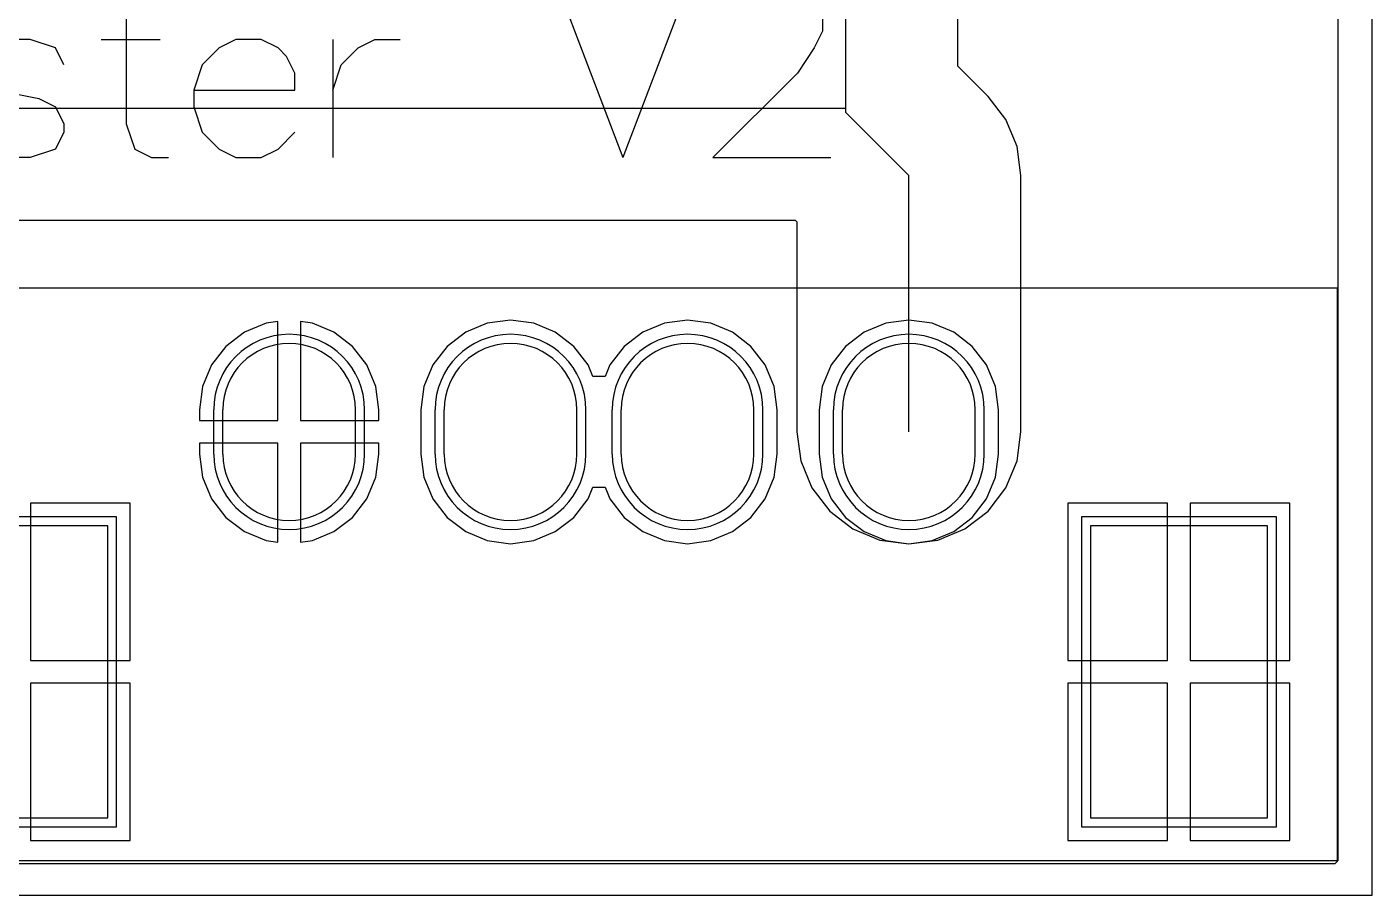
# Model space of a CAD drawing. Header units: millimetres. Extents: x 73 to 121, y 30 to 140.
# Drawn here: x 101.92 to 117.12, y 29.95 to 39.75 of the extents above; entities that cross this region are included whole.
import ezdxf

# ---------------------------------------------------------------- set-up
doc = ezdxf.new("R2010")
doc.units = ezdxf.units.MM
for name, color, linetype in [('BottomLayer', 5, 'Continuous'), ('BottomOverlay', 54, 'Continuous'), ('KeepOutLayer', 6, 'Continuous'), ('MultiLayer', 9, 'Continuous'), ('TopLayer', 1, 'Continuous'), ('TopOverlay', 2, 'Continuous'), ('TopSolder', 216, 'Continuous')]:
    doc.layers.add(name, color=color, linetype=linetype)

# ---------------------------------------------------------------- blocks, each defined once
blk = doc.blocks.new('USB_B_67')
at = {"layer": 'BottomLayer'}
for p, q in [((-7.871, 2.811), (-7.871, -0.489)), ((-5.871, 2.811), (-7.871, 2.811)), ((-5.871, -0.489), (-5.871, 2.811)), ((5.229, 2.811), (5.229, -0.489)), ((7.229, 2.811), (5.229, 2.811)), ((-7.871, -0.489), (-5.871, -0.489)), ((5.229, -0.489), (7.229, -0.489)), ((-4.571, -1.299), (-4.571, -1.799)), ((-3.071, -1.299), (-3.071, -1.799)), ((-2.071, -1.299), (-2.071, -1.799)), ((-0.571, -1.299), (-0.571, -1.799)), ((-0.071, -1.299), (-0.071, -1.799)), ((1.429, -1.299), (1.429, -1.799)), ((2.429, -1.299), (2.429, -1.799)), ((3.929, -1.299), (3.929, -1.799))]:
    blk.add_line(p, q, dxfattribs=at)
for centre, start, end in [((-3.821, -1.299), 0, 180), ((-1.321, -1.299), 0, 180), ((0.679, -1.299), 0, 180), ((3.179, -1.299), 0, 180), ((-3.821, -1.799), 180, 0), ((-1.321, -1.799), 180, 0), ((0.679, -1.799), 180, 0), ((3.179, -1.799), 180, 0)]:
    blk.add_arc(centre, 0.75, start, end, dxfattribs=at)
at = {"layer": 'BottomOverlay'}
for p, q in [((-8.636, 3.327), (-8.661, 3.302)), ((-8.661, 3.302), (-8.661, -3.175)), ((8.026, 3.327), (-8.636, 3.327)), ((8.026, -3.175), (-8.661, -3.175))]:
    blk.add_line(p, q, dxfattribs=at)
at = {"layer": 'MultiLayer'}
for p, q in [((-7.871, 2.811), (-7.871, -0.489)), ((-5.871, 2.811), (-7.871, 2.811)), ((-5.871, -0.489), (-5.871, 2.811)), ((5.229, 2.811), (5.229, -0.489)), ((7.229, 2.811), (5.229, 2.811)), ((-7.871, -0.489), (-5.871, -0.489)), ((5.229, -0.489), (7.229, -0.489)), ((-4.571, -1.299), (-4.571, -1.799)), ((-3.071, -1.299), (-3.071, -1.799)), ((-2.071, -1.299), (-2.071, -1.799)), ((-0.571, -1.299), (-0.571, -1.799)), ((-0.071, -1.299), (-0.071, -1.799)), ((1.429, -1.299), (1.429, -1.799)), ((2.429, -1.299), (2.429, -1.799)), ((3.929, -1.299), (3.929, -1.799))]:
    blk.add_line(p, q, dxfattribs=at)
for centre, start, end in [((-3.821, -1.299), 0, 180), ((-1.321, -1.299), 0, 180), ((0.679, -1.299), 0, 180), ((3.179, -1.299), 0, 180), ((-3.821, -1.799), 180, 0), ((-1.321, -1.799), 180, 0), ((0.679, -1.799), 180, 0), ((3.179, -1.799), 180, 0)]:
    blk.add_arc(centre, 0.75, start, end, dxfattribs=at)
at = {"layer": 'TopLayer'}
for p, q in [((-7.871, 2.811), (-7.871, -0.489)), ((-5.871, 2.811), (-7.871, 2.811)), ((-5.871, -0.489), (-5.871, 2.811)), ((5.229, 2.811), (5.229, -0.489)), ((7.229, 2.811), (5.229, 2.811)), ((-7.871, -0.489), (-5.871, -0.489)), ((5.229, -0.489), (7.229, -0.489)), ((-4.571, -1.299), (-4.571, -1.799)), ((-3.071, -1.299), (-3.071, -1.799)), ((-2.071, -1.299), (-2.071, -1.799)), ((-0.571, -1.299), (-0.571, -1.799)), ((-0.071, -1.299), (-0.071, -1.799)), ((1.429, -1.299), (1.429, -1.799)), ((2.429, -1.299), (2.429, -1.799)), ((3.929, -1.299), (3.929, -1.799))]:
    blk.add_line(p, q, dxfattribs=at)
for centre, start, end in [((-3.821, -1.299), 0, 180), ((-1.321, -1.299), 0, 180), ((0.679, -1.299), 0, 180), ((3.179, -1.299), 0, 180), ((-3.821, -1.799), 180, 0), ((-1.321, -1.799), 180, 0), ((0.679, -1.799), 180, 0), ((3.179, -1.799), 180, 0)]:
    blk.add_arc(centre, 0.75, start, end, dxfattribs=at)
at = {"layer": 'TopSolder'}
for p, q in [((-7.972, 2.912), (-7.972, -0.591)), ((-5.769, 2.912), (-7.972, 2.912)), ((-5.769, -0.591), (-5.769, 2.912)), ((5.128, 2.912), (5.128, -0.591)), ((7.331, 2.912), (5.128, 2.912)), ((-7.972, -0.591), (-5.769, -0.591)), ((5.128, -0.591), (7.331, -0.591)), ((-4.672, -1.299), (-4.672, -1.799)), ((-2.969, -1.299), (-2.969, -1.799)), ((-2.172, -1.299), (-2.172, -1.799)), ((-0.469, -1.299), (-0.469, -1.799)), ((-0.172, -1.299), (-0.172, -1.799)), ((1.531, -1.299), (1.531, -1.799)), ((2.328, -1.299), (2.328, -1.799)), ((4.031, -1.299), (4.031, -1.799))]:
    blk.add_line(p, q, dxfattribs=at)
for centre, start, end in [((-3.821, -1.299), 0, 180), ((-1.321, -1.299), 0, 180), ((0.679, -1.299), 0, 180), ((3.179, -1.299), 0, 180), ((-3.821, -1.799), 180, 0), ((-1.321, -1.799), 180, 0), ((0.679, -1.799), 180, 0), ((3.179, -1.799), 180, 0)]:
    blk.add_arc(centre, 0.852, start, end, dxfattribs=at)

msp = doc.modelspace()

# ---------------------------------------------------------------- linework, layer by layer
at = {"layer": 'BottomLayer'}
for p, q in [((116.731, 89.256), (116.731, 30.335)), ((104.625, 36.407), (104.381, 36.306)), ((104.76, 36.425), (104.625, 36.407)), ((104.76, 35.306), (104.76, 36.425)), ((105.149, 36.407), (105.014, 36.425)), ((105.014, 36.425), (105.014, 35.306)), ((105.393, 36.306), (105.149, 36.407)), ((107.125, 36.407), (106.881, 36.306)), ((107.387, 36.442), (107.125, 36.407)), ((107.649, 36.407), (107.387, 36.442)), ((107.893, 36.306), (107.649, 36.407)), ((109.125, 36.407), (108.881, 36.306)), ((109.387, 36.442), (109.125, 36.407)), ((109.649, 36.407), (109.387, 36.442)), ((109.893, 36.306), (109.649, 36.407)), ((111.625, 36.407), (111.381, 36.306)), ((111.887, 36.442), (111.625, 36.407)), ((112.149, 36.407), (111.887, 36.442)), ((112.393, 36.306), (112.149, 36.407)), ((104.381, 36.306), (104.171, 36.145)), ((105.603, 36.145), (105.393, 36.306)), ((106.881, 36.306), (106.671, 36.145)), ((108.103, 36.145), (107.893, 36.306)), ((108.881, 36.306), (108.671, 36.145)), ((110.103, 36.145), (109.893, 36.306)), ((111.381, 36.306), (111.171, 36.145)), ((112.603, 36.145), (112.393, 36.306)), ((104.171, 36.145), (104.01, 35.935)), ((105.764, 35.935), (105.603, 36.145)), ((106.671, 36.145), (106.51, 35.935)), ((108.264, 35.935), (108.103, 36.145)), ((108.671, 36.145), (108.51, 35.935)), ((110.264, 35.935), (110.103, 36.145)), ((111.171, 36.145), (111.01, 35.935)), ((112.764, 35.935), (112.603, 36.145)), ((104.01, 35.935), (103.909, 35.691)), ((105.865, 35.691), (105.764, 35.935)), ((106.51, 35.935), (106.409, 35.691)), ((108.318, 35.804), (108.264, 35.935)), ((108.51, 35.935), (108.456, 35.804)), ((110.365, 35.691), (110.264, 35.935)), ((111.01, 35.935), (110.909, 35.691)), ((112.865, 35.691), (112.764, 35.935)), ((108.456, 35.804), (108.318, 35.804)), ((103.909, 35.691), (103.874, 35.429)), ((105.9, 35.429), (105.865, 35.691)), ((106.409, 35.691), (106.374, 35.429)), ((110.4, 35.429), (110.365, 35.691)), ((110.909, 35.691), (110.874, 35.429)), ((112.9, 35.429), (112.865, 35.691)), ((103.874, 35.429), (103.874, 35.306)), ((105.9, 35.306), (105.9, 35.429)), ((106.374, 35.429), (106.374, 34.929)), ((110.4, 34.929), (110.4, 35.429)), ((110.874, 35.429), (110.874, 34.929)), ((112.9, 34.929), (112.9, 35.429)), ((103.874, 35.306), (104.76, 35.306)), ((105.014, 35.306), (105.9, 35.306)), ((104.76, 35.052), (103.874, 35.052)), ((103.874, 35.052), (103.874, 34.929)), ((104.76, 33.933), (104.76, 35.052)), ((105.9, 35.052), (105.014, 35.052)), ((105.014, 35.052), (105.014, 33.933)), ((105.9, 34.929), (105.9, 35.052)), ((103.874, 34.929), (103.909, 34.667)), ((105.865, 34.667), (105.9, 34.929)), ((106.374, 34.929), (106.409, 34.667)), ((110.365, 34.667), (110.4, 34.929)), ((110.874, 34.929), (110.909, 34.667)), ((112.865, 34.667), (112.9, 34.929)), ((103.909, 34.667), (104.01, 34.423)), ((105.764, 34.423), (105.865, 34.667)), ((106.409, 34.667), (106.51, 34.423)), ((110.264, 34.423), (110.365, 34.667)), ((110.909, 34.667), (111.01, 34.423)), ((112.764, 34.423), (112.865, 34.667)), ((108.264, 34.423), (108.318, 34.554)), ((108.318, 34.554), (108.456, 34.554)), ((108.456, 34.554), (108.51, 34.423)), ((103.091, 34.373), (101.964, 34.373)), ((101.964, 34.373), (101.964, 32.596)), ((103.091, 32.596), (103.091, 34.373)), ((104.01, 34.423), (104.171, 34.213)), ((105.603, 34.213), (105.764, 34.423)), ((106.51, 34.423), (106.671, 34.213)), ((108.103, 34.213), (108.264, 34.423)), ((108.51, 34.423), (108.671, 34.213)), ((110.103, 34.213), (110.264, 34.423)), ((111.01, 34.423), (111.171, 34.213)), ((112.603, 34.213), (112.764, 34.423)), ((114.81, 34.373), (113.683, 34.373)), ((113.683, 34.373), (113.683, 32.596)), ((114.81, 32.596), (114.81, 34.373)), ((116.191, 34.373), (115.064, 34.373)), ((115.064, 34.373), (115.064, 32.596)), ((116.191, 32.596), (116.191, 34.373)), ((104.171, 34.213), (104.381, 34.052)), ((105.393, 34.052), (105.603, 34.213)), ((106.671, 34.213), (106.881, 34.052)), ((107.893, 34.052), (108.103, 34.213)), ((108.671, 34.213), (108.881, 34.052)), ((109.893, 34.052), (110.103, 34.213)), ((111.171, 34.213), (111.381, 34.052)), ((112.393, 34.052), (112.603, 34.213)), ((104.381, 34.052), (104.625, 33.951)), ((105.149, 33.951), (105.393, 34.052)), ((106.881, 34.052), (107.125, 33.951)), ((107.649, 33.951), (107.893, 34.052)), ((108.881, 34.052), (109.125, 33.951)), ((109.649, 33.951), (109.893, 34.052)), ((111.381, 34.052), (111.625, 33.951)), ((112.149, 33.951), (112.393, 34.052)), ((104.625, 33.951), (104.76, 33.933)), ((105.014, 33.933), (105.149, 33.951)), ((107.125, 33.951), (107.387, 33.916)), ((107.387, 33.916), (107.649, 33.951)), ((109.125, 33.951), (109.387, 33.916)), ((109.387, 33.916), (109.649, 33.951)), ((111.625, 33.951), (111.887, 33.916)), ((111.887, 33.916), (112.149, 33.951)), ((101.964, 32.596), (103.091, 32.596)), ((113.683, 32.596), (114.81, 32.596)), ((115.064, 32.596), (116.191, 32.596)), ((103.091, 32.342), (101.964, 32.342)), ((101.964, 32.342), (101.964, 30.565)), ((103.091, 30.565), (103.091, 32.342)), ((114.81, 32.342), (113.683, 32.342)), ((113.683, 32.342), (113.683, 30.565)), ((114.81, 30.565), (114.81, 32.342)), ((116.191, 32.342), (115.064, 32.342)), ((115.064, 32.342), (115.064, 30.565)), ((116.191, 30.565), (116.191, 32.342)), ((101.964, 30.565), (103.091, 30.565)), ((113.683, 30.565), (114.81, 30.565)), ((115.064, 30.565), (116.191, 30.565)), ((116.731, 30.335), (77.63, 30.335))]:
    msp.add_line(p, q, dxfattribs=at)
at = {"layer": 'KeepOutLayer'}
for p, q in [((117.119, 29.947), (117.119, 89.256)), ((77.241, 29.947), (117.119, 29.947))]:
    msp.add_line(p, q, dxfattribs=at)
at = {"layer": 'TopLayer'}
for p, q in [((116.731, 87.489), (116.731, 30.335)), ((111.176, 38.837), (111.176, 53.289)), ((112.441, 39.31), (112.441, 41.225)), ((112.781, 38.969), (112.441, 39.31)), ((112.982, 38.707), (112.781, 38.969)), ((112.781, 38.969), (112.781, 38.969)), ((90.602, 38.837), (111.176, 38.837)), ((111.176, 38.786), (111.176, 38.837)), ((111.176, 38.786), (111.887, 38.075)), ((113.109, 38.402), (112.982, 38.707)), ((113.152, 38.075), (113.109, 38.402)), ((111.887, 35.179), (111.887, 38.075)), ((113.152, 35.179), (113.152, 38.075)), ((113.152, 38.075), (113.152, 38.075)), ((91.126, 37.572), (110.601, 37.572)), ((110.601, 37.572), (110.622, 37.551)), ((110.622, 37.551), (110.622, 35.179)), ((104.625, 36.407), (104.381, 36.306)), ((104.76, 36.425), (104.625, 36.407)), ((104.76, 35.306), (104.76, 36.425)), ((105.149, 36.407), (105.014, 36.425)), ((105.014, 36.425), (105.014, 35.306)), ((105.393, 36.306), (105.149, 36.407)), ((107.125, 36.407), (106.881, 36.306)), ((107.387, 36.442), (107.125, 36.407)), ((107.649, 36.407), (107.387, 36.442)), ((107.893, 36.306), (107.649, 36.407)), ((109.125, 36.407), (108.881, 36.306)), ((109.387, 36.442), (109.125, 36.407)), ((109.649, 36.407), (109.387, 36.442)), ((109.893, 36.306), (109.649, 36.407)), ((104.381, 36.306), (104.171, 36.145)), ((105.603, 36.145), (105.393, 36.306)), ((106.881, 36.306), (106.671, 36.145)), ((108.103, 36.145), (107.893, 36.306)), ((108.881, 36.306), (108.671, 36.145)), ((110.103, 36.145), (109.893, 36.306)), ((104.171, 36.145), (104.01, 35.935)), ((105.764, 35.935), (105.603, 36.145)), ((106.671, 36.145), (106.51, 35.935)), ((108.264, 35.935), (108.103, 36.145)), ((108.671, 36.145), (108.51, 35.935)), ((110.264, 35.935), (110.103, 36.145)), ((104.01, 35.935), (103.909, 35.691)), ((105.865, 35.691), (105.764, 35.935)), ((106.51, 35.935), (106.409, 35.691)), ((108.318, 35.804), (108.264, 35.935)), ((108.51, 35.935), (108.456, 35.804)), ((110.365, 35.691), (110.264, 35.935)), ((108.456, 35.804), (108.318, 35.804)), ((103.909, 35.691), (103.874, 35.429)), ((105.9, 35.429), (105.865, 35.691)), ((106.409, 35.691), (106.374, 35.429)), ((110.4, 35.429), (110.365, 35.691)), ((103.874, 35.429), (103.874, 35.306)), ((105.9, 35.306), (105.9, 35.429)), ((106.374, 35.429), (106.374, 34.929)), ((110.4, 34.929), (110.4, 35.429)), ((103.874, 35.306), (104.76, 35.306)), ((105.014, 35.306), (105.9, 35.306)), ((110.622, 35.179), (110.665, 34.852)), ((113.109, 34.852), (113.152, 35.179)), ((104.76, 35.052), (103.874, 35.052)), ((103.874, 35.052), (103.874, 34.929)), ((104.76, 33.933), (104.76, 35.052)), ((105.9, 35.052), (105.014, 35.052)), ((105.014, 35.052), (105.014, 33.933)), ((105.9, 34.929), (105.9, 35.052)), ((103.874, 34.929), (103.909, 34.667)), ((105.865, 34.667), (105.9, 34.929)), ((106.374, 34.929), (106.409, 34.667)), ((110.365, 34.667), (110.4, 34.929)), ((110.665, 34.852), (110.792, 34.547)), ((112.982, 34.547), (113.109, 34.852)), ((103.909, 34.667), (104.01, 34.423)), ((105.764, 34.423), (105.865, 34.667)), ((106.409, 34.667), (106.51, 34.423)), ((110.264, 34.423), (110.365, 34.667)), ((108.264, 34.423), (108.318, 34.554)), ((108.318, 34.554), (108.456, 34.554)), ((108.456, 34.554), (108.51, 34.423)), ((110.792, 34.547), (110.993, 34.285)), ((112.781, 34.285), (112.982, 34.547)), ((103.091, 34.373), (101.964, 34.373)), ((101.964, 34.373), (101.964, 32.596)), ((103.091, 32.596), (103.091, 34.373)), ((104.01, 34.423), (104.171, 34.213)), ((105.603, 34.213), (105.764, 34.423)), ((106.51, 34.423), (106.671, 34.213)), ((108.103, 34.213), (108.264, 34.423)), ((108.51, 34.423), (108.671, 34.213)), ((110.103, 34.213), (110.264, 34.423)), ((114.81, 34.373), (113.683, 34.373)), ((113.683, 34.373), (113.683, 32.596)), ((114.81, 32.596), (114.81, 34.373)), ((116.191, 34.373), (115.064, 34.373)), ((115.064, 34.373), (115.064, 32.596)), ((116.191, 32.596), (116.191, 34.373)), ((104.171, 34.213), (104.381, 34.052)), ((105.393, 34.052), (105.603, 34.213)), ((106.671, 34.213), (106.881, 34.052)), ((107.893, 34.052), (108.103, 34.213)), ((108.671, 34.213), (108.881, 34.052)), ((109.893, 34.052), (110.103, 34.213)), ((110.993, 34.285), (111.255, 34.084)), ((112.519, 34.084), (112.781, 34.285)), ((104.381, 34.052), (104.625, 33.951)), ((105.149, 33.951), (105.393, 34.052)), ((106.881, 34.052), (107.125, 33.951)), ((107.649, 33.951), (107.893, 34.052)), ((108.881, 34.052), (109.125, 33.951)), ((109.649, 33.951), (109.893, 34.052)), ((111.255, 34.084), (111.56, 33.957)), ((112.214, 33.957), (112.519, 34.084)), ((104.625, 33.951), (104.76, 33.933)), ((105.014, 33.933), (105.149, 33.951)), ((107.125, 33.951), (107.387, 33.916)), ((107.387, 33.916), (107.649, 33.951)), ((109.125, 33.951), (109.387, 33.916)), ((109.387, 33.916), (109.649, 33.951)), ((111.56, 33.957), (111.887, 33.914)), ((111.887, 33.914), (112.214, 33.957)), ((101.964, 32.596), (103.091, 32.596)), ((113.683, 32.596), (114.81, 32.596)), ((115.064, 32.596), (116.191, 32.596)), ((103.091, 32.342), (101.964, 32.342)), ((101.964, 32.342), (101.964, 30.565)), ((103.091, 30.565), (103.091, 32.342)), ((114.81, 32.342), (113.683, 32.342)), ((113.683, 32.342), (113.683, 30.565)), ((114.81, 30.565), (114.81, 32.342)), ((116.191, 32.342), (115.064, 32.342)), ((115.064, 32.342), (115.064, 30.565)), ((116.191, 30.565), (116.191, 32.342)), ((101.964, 30.565), (103.091, 30.565)), ((113.683, 30.565), (114.81, 30.565)), ((115.064, 30.565), (116.191, 30.565)), ((116.731, 30.335), (77.63, 30.335))]:
    msp.add_line(p, q, dxfattribs=at)
at = {"layer": 'TopOverlay'}
for p, q in [((103.047, 40.277), (103.047, 38.659)), ((107.894, 40.277), (108.656, 38.278)), ((109.417, 40.277), (108.656, 38.278)), ((110.912, 39.897), (110.912, 39.706)), ((110.912, 39.706), (110.817, 39.516)), ((101.962, 39.611), (101.676, 39.611)), ((102.247, 39.516), (101.962, 39.611)), ((102.343, 39.325), (102.247, 39.516)), ((102.762, 39.611), (103.428, 39.611)), ((104.095, 39.516), (103.904, 39.325)), ((104.285, 39.611), (104.095, 39.516)), ((104.571, 39.611), (104.285, 39.611)), ((104.761, 39.516), (104.571, 39.611)), ((104.856, 39.42), (104.761, 39.516)), ((105.38, 39.611), (105.38, 38.278)), ((105.475, 39.325), (105.666, 39.516)), ((105.666, 39.516), (105.856, 39.611)), ((105.856, 39.611), (106.142, 39.611)), ((110.817, 39.516), (110.627, 39.23)), ((104.952, 39.23), (104.856, 39.42)), ((103.904, 39.325), (103.809, 39.04)), ((104.952, 39.04), (104.952, 39.23)), ((105.38, 39.04), (105.475, 39.325)), ((110.627, 39.23), (109.674, 38.278)), ((101.581, 39.04), (102.057, 38.944)), ((102.057, 38.944), (102.247, 38.849)), ((103.809, 39.04), (104.952, 39.04)), ((103.809, 39.04), (103.809, 38.849)), ((102.247, 38.849), (102.343, 38.659)), ((103.809, 38.849), (103.904, 38.563)), ((102.343, 38.659), (102.343, 38.563)), ((103.047, 38.659), (103.142, 38.373)), ((102.343, 38.563), (102.247, 38.373)), ((103.904, 38.563), (104.095, 38.373)), ((104.761, 38.373), (104.952, 38.563)), ((102.247, 38.373), (101.962, 38.278)), ((103.142, 38.373), (103.333, 38.278)), ((104.095, 38.373), (104.285, 38.278)), ((104.571, 38.278), (104.761, 38.373)), ((101.962, 38.278), (101.676, 38.278)), ((103.333, 38.278), (103.523, 38.278)), ((104.285, 38.278), (104.571, 38.278)), ((109.674, 38.278), (111.007, 38.278))]:
    msp.add_line(p, q, dxfattribs=at)

# ---------------------------------------------------------------- block references
at = {"rotation": 180}
msp.add_blockref('USB_B_67', (108.066, 33.63), dxfattribs=at)

doc.saveas('drawing.dxf')
